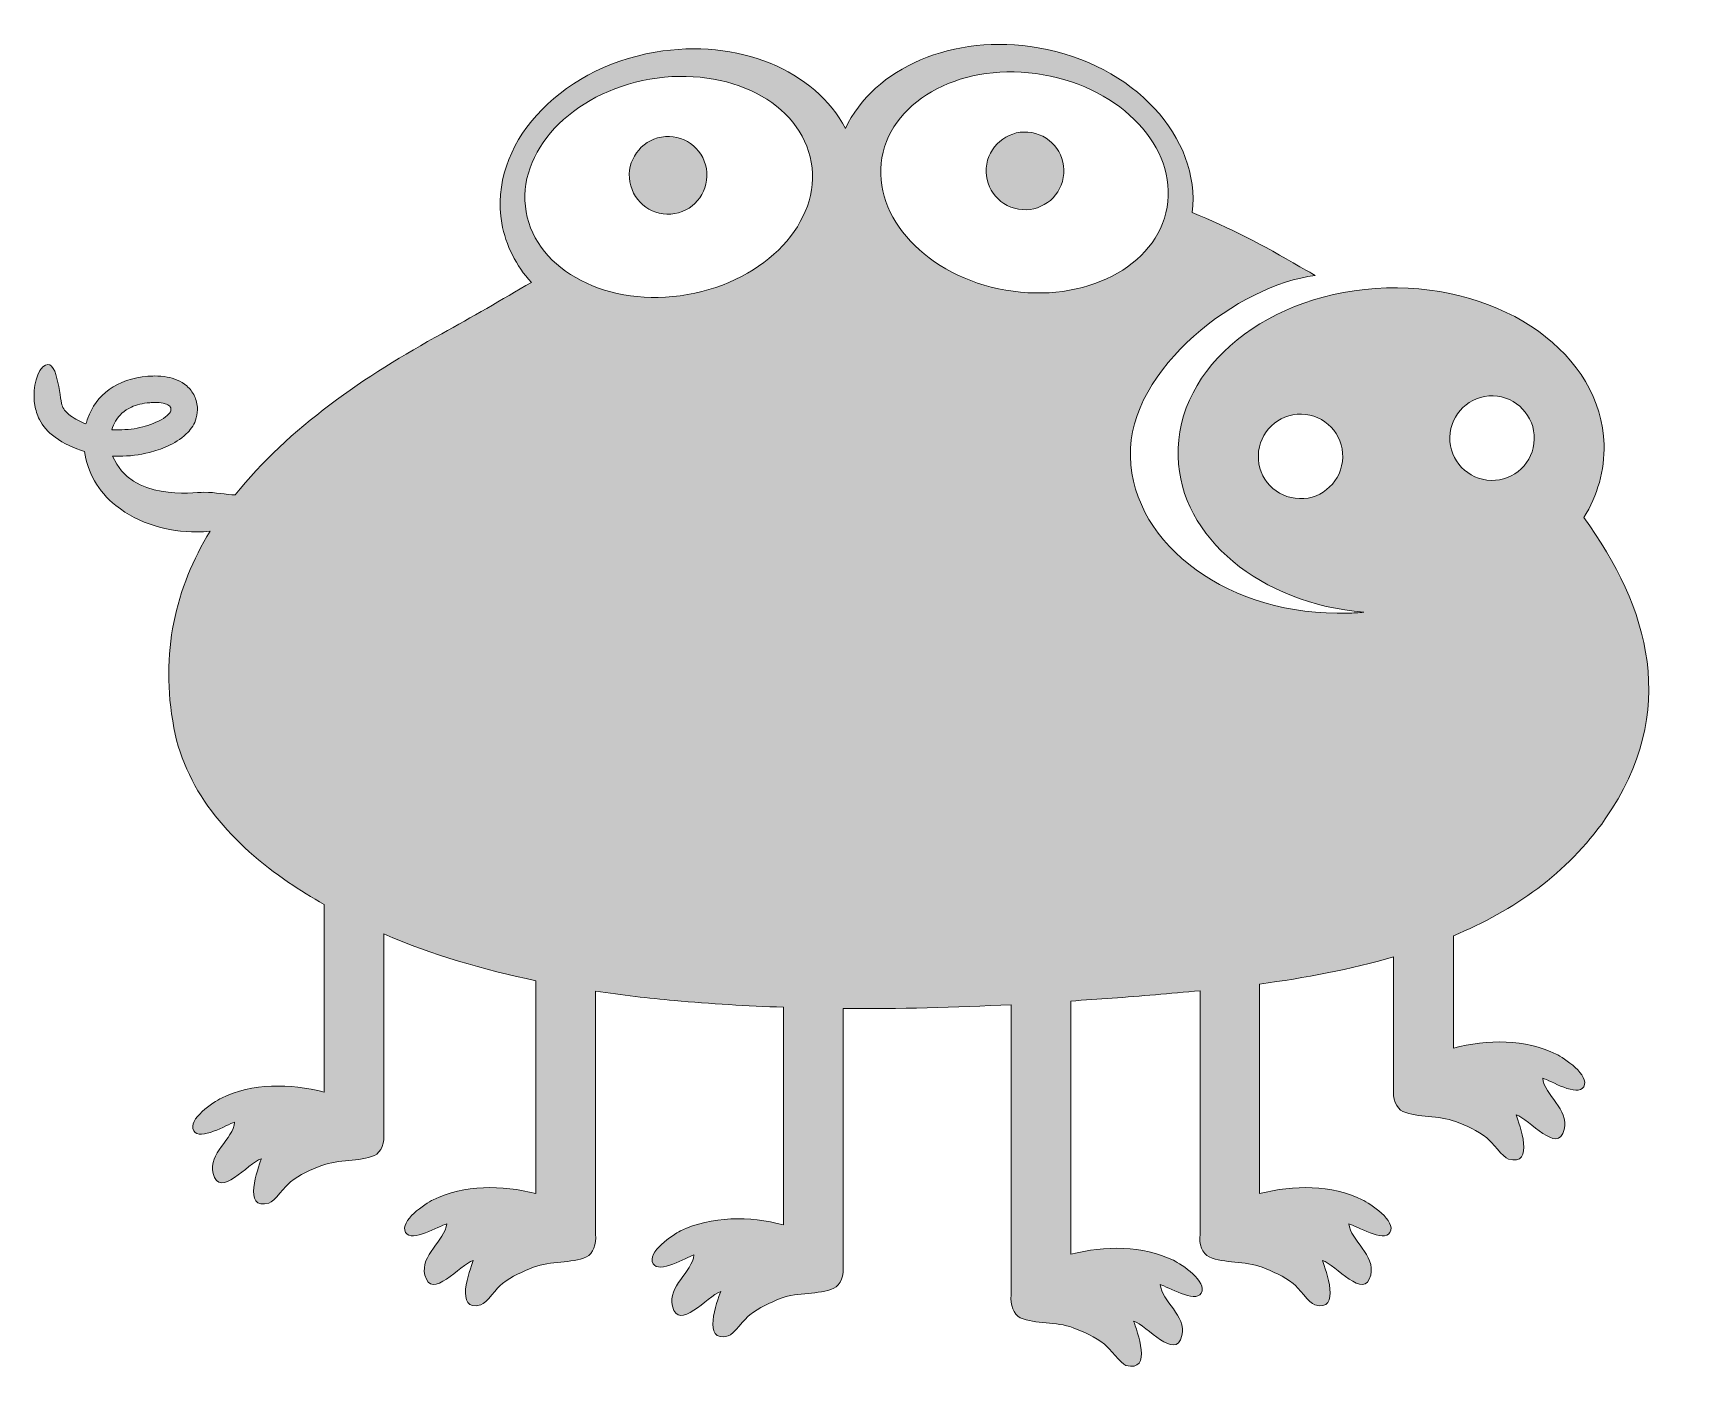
# Model space of a CAD drawing. Header units: inches. Extents: x 0 to 104, y 0 to 84.
import ezdxf

# ---------------------------------------------------------------- set-up
doc = ezdxf.new("R2010")
doc.units = ezdxf.units.IN
doc.header["$MEASUREMENT"] = 0
doc.layers.add('Layer 1', color=7, linetype='Continuous')

msp = doc.modelspace()

# ---------------------------------------------------------------- hatches: boundary and pattern name
at = {"layer": 'Layer 1', "true_color": 0xda789e}
h = msp.add_hatch(color=233, dxfattribs=at)
h.dxf.hatch_style = 2
edge = h.paths.add_edge_path()
edge.add_spline(control_points=[(98.86, 34.45), (103.56, 41.19), (101.61, 47.8), (97.51, 53.42), (98.37, 54.82), (98.83, 56.38), (98.78, 58.02), (98.62, 63.67), (92.49, 68.08), (85.09, 67.87), (77.69, 67.66), (71.82, 62.91), (71.98, 57.26), (72.12, 52.13), (77.19, 48.02), (83.66, 47.46), (83.33, 47.43), (83, 47.41), (82.67, 47.4), (75.27, 47.19), (69.14, 51.61), (68.98, 57.26), (68.82, 62.84), (75.9, 68.09), (80.6, 68.65), (79.9, 69.1), (80.41, 68.77), (79.64, 69.21), (77.36, 70.55), (75.16, 71.69), (72.87, 72.61), (73.43, 77.34), (69.18, 81.95), (63.18, 82.99), (57.83, 83.92), (52.83, 81.71), (51.05, 77.91), (49.17, 81.53), (44.29, 83.62), (39.07, 82.71), (32.91, 81.64), (28.59, 76.81), (29.43, 71.94), (29.68, 70.53), (30.33, 69.27), (31.29, 68.22), (29.42, 67.13), (27.55, 66.03), (25.66, 64.99), (20.87, 62.38), (15.99, 59.05), (12.66, 54.84), (12.06, 54.87), (11.44, 55.01), (10.69, 55.01), (9.94, 55.01), (6.17, 54.41), (4.94, 57.29), (5.07, 57.28), (5.2, 57.28), (5.33, 57.28), (5.99, 57.28), (6.64, 57.36), (7.26, 57.52), (7.6, 57.6), (8, 57.73), (8.4, 57.92), (8.81, 58.1), (9.22, 58.34), (9.58, 58.68), (9.81, 58.91), (10.03, 59.19), (10.16, 59.54), (10.23, 59.74), (10.28, 59.97), (10.28, 60.2), (10.28, 60.2), (10.28, 60.26), (10.28, 60.26), (10.27, 60.55), (10.2, 60.83), (10.09, 61.07), (9.97, 61.32), (9.8, 61.53), (9.61, 61.7), (9.23, 62.03), (8.8, 62.18), (8.38, 62.26), (8.11, 62.31), (7.84, 62.33), (7.58, 62.33), (7.43, 62.33), (7.29, 62.32), (7.16, 62.31), (6.2, 62.24), (5.37, 61.94), (4.73, 61.47), (4.08, 61.01), (3.63, 60.37), (3.38, 59.67), (3.33, 59.55), (3.3, 59.43), (3.26, 59.31), (2.91, 59.44), (2.58, 59.62), (2.29, 59.83), (2.12, 59.95), (2.01, 60.07), (1.92, 60.18), (1.84, 60.29), (1.79, 60.39), (1.75, 60.51), (1.61, 60.9), (1.47, 63.77), (0.55, 62.9), (0.01, 62.39), (-0.07, 61.16), (0.05, 60.47), (0.1, 60.19), (0.18, 59.89), (0.34, 59.59), (0.54, 59.19), (0.86, 58.8), (1.32, 58.48), (1.88, 58.07), (2.52, 57.78), (3.17, 57.58), (3.35, 56.32), (4.02, 55.07), (5.15, 54.17), (5.88, 53.59), (6.7, 53.18), (7.56, 52.91), (8.43, 52.64), (9.33, 52.52), (10.24, 52.52), (10.51, 52.52), (10.79, 52.53), (11.07, 52.56), (8.92, 49.01), (7.9, 44.91), (8.8, 40.18), (9.58, 36.03), (12.56, 32.81), (16.01, 30.46), (16.73, 29.97), (17.48, 29.51), (18.25, 29.07), (18.25, 29.07), (18.25, 17.26), (18.25, 17.26), (16.1, 17.81), (13.72, 17.83), (11.79, 16.88), (11.3, 16.64), (9.62, 15.54), (10.05, 14.82), (10.42, 14.17), (12.14, 15.21), (12.62, 15.37), (12.53, 14.29), (10.95, 13.41), (11.26, 12.14), (11.66, 10.5), (13.45, 12.79), (14.3, 13.06), (14.09, 12.47), (13.08, 9.79), (14.78, 10.27), (15.12, 10.37), (15.81, 11.37), (16.14, 11.61), (16.74, 12.06), (17.39, 12.37), (18.1, 12.64), (19.18, 13.05), (20.45, 12.85), (21.42, 13.27), (21.84, 13.45), (22.08, 14.13), (22, 14.69), (22, 14.69), (22, 27.21), (22, 27.21), (25.05, 25.9), (28.29, 24.95), (31.58, 24.27), (31.58, 24.27), (31.58, 10.87), (31.58, 10.87), (29.43, 11.42), (27.05, 11.43), (25.12, 10.48), (24.63, 10.24), (22.95, 9.15), (23.38, 8.42), (23.76, 7.78), (25.48, 8.82), (25.96, 8.97), (25.86, 7.9), (24.28, 7.01), (24.59, 5.74), (24.99, 4.1), (26.79, 6.4), (27.63, 6.66), (27.42, 6.07), (26.41, 3.39), (28.11, 3.87), (28.45, 3.97), (29.14, 4.97), (29.47, 5.22), (30.07, 5.66), (30.73, 5.97), (31.43, 6.24), (32.51, 6.65), (33.79, 6.46), (34.76, 6.88), (35.17, 7.06), (35.41, 7.73), (35.33, 8.29), (35.33, 8.29), (35.33, 23.61), (35.33, 23.61), (36.99, 23.36), (38.65, 23.17), (40.29, 23.02), (42.57, 22.82), (44.86, 22.68), (47.15, 22.6), (47.15, 22.6), (47.15, 8.9), (47.15, 8.9), (45, 9.46), (42.62, 9.47), (40.68, 8.52), (40.2, 8.28), (38.52, 7.18), (38.95, 6.46), (39.32, 5.81), (41.04, 6.85), (41.52, 7.01), (41.42, 5.93), (39.85, 5.05), (40.16, 3.78), (40.56, 2.14), (42.35, 4.43), (43.2, 4.7), (42.99, 4.11), (41.98, 1.43), (43.68, 1.91), (44.02, 2.01), (44.71, 3.01), (45.04, 3.25), (45.64, 3.7), (46.29, 4.01), (47, 4.28), (48.08, 4.69), (49.35, 4.49), (50.32, 4.91), (50.74, 5.09), (50.98, 5.77), (50.9, 6.33), (50.9, 6.33), (50.9, 22.52), (50.9, 22.52), (54.42, 22.49), (57.96, 22.59), (61.48, 22.76), (61.48, 22.76), (61.48, 4.48), (61.48, 4.48), (61.39, 3.92), (61.64, 3.24), (62.05, 3.06), (63.02, 2.64), (64.3, 2.83), (65.38, 2.43), (66.08, 2.16), (66.74, 1.84), (67.34, 1.4), (67.67, 1.16), (68.36, 0.15), (68.7, 0.06), (70.4, -0.43), (69.39, 2.25), (69.18, 2.85), (70.02, 2.58), (71.82, 0.29), (72.22, 1.93), (72.52, 3.19), (70.95, 4.08), (70.85, 5.15), (71.33, 5), (73.05, 3.96), (73.43, 4.6), (73.85, 5.33), (72.18, 6.43), (71.69, 6.67), (69.76, 7.62), (67.38, 7.6), (65.23, 7.05), (65.23, 7.05), (65.23, 22.99), (65.23, 22.99), (66.1, 23.05), (66.97, 23.11), (67.84, 23.17), (69.61, 23.31), (71.46, 23.45), (73.36, 23.64), (73.36, 23.64), (73.36, 8.29), (73.36, 8.29), (73.27, 7.73), (73.52, 7.06), (73.93, 6.88), (74.9, 6.46), (76.18, 6.65), (77.26, 6.24), (77.96, 5.97), (78.62, 5.66), (79.22, 5.22), (79.55, 4.97), (80.24, 3.97), (80.58, 3.87), (82.28, 3.39), (81.27, 6.07), (81.06, 6.66), (81.9, 6.4), (83.7, 4.1), (84.1, 5.74), (84.41, 7.01), (82.83, 7.9), (82.73, 8.97), (83.21, 8.82), (84.93, 7.78), (85.31, 8.42), (85.74, 9.15), (84.06, 10.24), (83.57, 10.48), (81.64, 11.43), (79.26, 11.42), (77.11, 10.87), (77.11, 10.87), (77.11, 24.06), (77.11, 24.06), (79.95, 24.44), (82.82, 24.97), (85.54, 25.77), (85.54, 25.77), (85.54, 17.46), (85.54, 17.46), (85.46, 16.9), (85.71, 16.22), (86.12, 16.04), (87.09, 15.62), (88.36, 15.82), (89.44, 15.41), (90.15, 15.14), (90.8, 14.83), (91.4, 14.39), (91.73, 14.14), (92.42, 13.14), (92.76, 13.04), (94.46, 12.56), (93.45, 15.24), (93.25, 15.83), (94.09, 15.57), (95.88, 13.27), (96.28, 14.91), (96.59, 16.18), (95.02, 17.06), (94.92, 18.14), (95.4, 17.98), (97.12, 16.94), (97.5, 17.59), (97.92, 18.31), (96.25, 19.41), (95.76, 19.65), (93.83, 20.6), (91.45, 20.59), (89.3, 20.03), (89.3, 20.03), (89.3, 27.09), (89.3, 27.09), (93.1, 28.69), (96.46, 31.01), (98.86, 34.45)], knot_values=[0, 0, 0, 0, 1, 1, 1, 2, 2, 2, 3, 3, 3, 4, 4, 4, 5, 5, 5, 6, 6, 6, 7, 7, 7, 8, 8, 8, 9, 9, 9, 10, 10, 10, 11, 11, 11, 12, 12, 12, 13, 13, 13, 14, 14, 14, 15, 15, 15, 16, 16, 16, 17, 17, 17, 18, 18, 18, 19, 19, 19, 20, 20, 20, 21, 21, 21, 22, 22, 22, 23, 23, 23, 24, 24, 24, 25, 25, 25, 26, 26, 26, 27, 27, 27, 28, 28, 28, 29, 29, 29, 30, 30, 30, 31, 31, 31, 32, 32, 32, 33, 33, 33, 34, 34, 34, 35, 35, 35, 36, 36, 36, 37, 37, 37, 38, 38, 38, 39, 39, 39, 40, 40, 40, 41, 41, 41, 42, 42, 42, 43, 43, 43, 44, 44, 44, 45, 45, 45, 46, 46, 46, 47, 47, 47, 48, 48, 48, 49, 49, 49, 50, 50, 50, 51, 51, 51, 52, 52, 52, 53, 53, 53, 54, 54, 54, 55, 55, 55, 56, 56, 56, 57, 57, 57, 58, 58, 58, 59, 59, 59, 60, 60, 60, 61, 61, 61, 62, 62, 62, 63, 63, 63, 64, 64, 64, 65, 65, 65, 66, 66, 66, 67, 67, 67, 68, 68, 68, 69, 69, 69, 70, 70, 70, 71, 71, 71, 72, 72, 72, 73, 73, 73, 74, 74, 74, 75, 75, 75, 76, 76, 76, 77, 77, 77, 78, 78, 78, 79, 79, 79, 80, 80, 80, 81, 81, 81, 82, 82, 82, 83, 83, 83, 84, 84, 84, 85, 85, 85, 86, 86, 86, 87, 87, 87, 88, 88, 88, 89, 89, 89, 90, 90, 90, 91, 91, 91, 92, 92, 92, 93, 93, 93, 94, 94, 94, 95, 95, 95, 96, 96, 96, 97, 97, 97, 98, 98, 98, 99, 99, 99, 100, 100, 100, 101, 101, 101, 102, 102, 102, 103, 103, 103, 104, 104, 104, 105, 105, 105, 106, 106, 106, 107, 107, 107, 108, 108, 108, 109, 109, 109, 110, 110, 110, 111, 111, 111, 112, 112, 112, 113, 113, 113, 114, 114, 114, 115, 115, 115, 116, 116, 116, 117, 117, 117, 118, 118, 118, 119, 119, 119, 120, 120, 120, 121, 121, 121, 122, 122, 122, 123, 123, 123, 124, 124, 124, 125, 125, 125, 126, 126, 126, 127, 127, 127, 128, 128, 128, 129, 129, 129, 129], degree=3, periodic=1)
edge = h.paths.add_edge_path()
edge.add_spline(control_points=[(79.62, 54.61), (78.15, 54.64), (76.99, 55.86), (77.03, 57.33), (77.06, 58.8), (78.28, 59.96), (79.74, 59.93), (81.21, 59.9), (82.37, 58.68), (82.34, 57.21), (82.3, 55.74), (81.09, 54.57), (79.62, 54.61)], knot_values=[0, 0, 0, 0, 1, 1, 1, 2, 2, 2, 3, 3, 3, 4, 4, 4, 4], degree=3, periodic=1)
edge = h.paths.add_edge_path()
edge.add_spline(control_points=[(5.12, 59.49), (5.34, 59.85), (5.66, 60.15), (6.12, 60.37), (6.44, 60.51), (6.82, 60.62), (7.29, 60.65), (7.38, 60.66), (7.48, 60.67), (7.58, 60.67), (7.77, 60.67), (7.97, 60.65), (8.13, 60.61), (8.29, 60.58), (8.41, 60.52), (8.48, 60.48), (8.53, 60.44), (8.55, 60.42), (8.57, 60.39), (8.59, 60.36), (8.61, 60.32), (8.61, 60.21), (8.61, 60.21), (8.61, 60.2), (8.61, 60.2), (8.61, 60.17), (8.61, 60.15), (8.6, 60.12), (8.59, 60.08), (8.57, 60.05), (8.53, 60), (8.46, 59.9), (8.32, 59.78), (8.14, 59.66), (7.77, 59.42), (7.23, 59.23), (6.84, 59.13), (6.37, 59), (5.85, 58.94), (5.33, 58.94), (5.18, 58.94), (5.04, 58.94), (4.9, 58.95), (4.95, 59.15), (5.02, 59.33), (5.12, 59.49)], knot_values=[0, 0, 0, 0, 1, 1, 1, 2, 2, 2, 3, 3, 3, 4, 4, 4, 5, 5, 5, 6, 6, 6, 7, 7, 7, 8, 8, 8, 9, 9, 9, 10, 10, 10, 11, 11, 11, 12, 12, 12, 13, 13, 13, 14, 14, 14, 15, 15, 15, 15], degree=3, periodic=1)
edge = h.paths.add_edge_path()
edge.add_spline(control_points=[(41.11, 67.45), (36.15, 66.59), (31.61, 68.93), (30.96, 72.67), (30.31, 76.41), (33.8, 80.15), (38.75, 81.01), (43.71, 81.87), (48.25, 79.53), (48.9, 75.78), (49.55, 72.04), (46.06, 68.31), (41.11, 67.45)], knot_values=[0, 0, 0, 0, 1, 1, 1, 2, 2, 2, 3, 3, 3, 4, 4, 4, 4], degree=3, periodic=1)
edge = h.paths.add_edge_path()
edge.add_spline(control_points=[(61.14, 67.73), (56.19, 68.59), (52.7, 72.32), (53.35, 76.07), (54, 79.81), (58.54, 82.15), (63.49, 81.29), (68.45, 80.43), (71.94, 76.7), (71.29, 72.95), (70.64, 69.21), (66.1, 66.87), (61.14, 67.73)], knot_values=[0, 0, 0, 0, 1, 1, 1, 2, 2, 2, 3, 3, 3, 4, 4, 4, 4], degree=3, periodic=1)
edge = h.paths.add_edge_path()
edge.add_spline(control_points=[(89.08, 58.48), (89.12, 59.95), (90.33, 61.11), (91.8, 61.08), (93.26, 61.04), (94.43, 59.82), (94.39, 58.35), (94.36, 56.89), (93.14, 55.72), (91.67, 55.76), (90.21, 55.79), (89.05, 57.01), (89.08, 58.48)], knot_values=[0, 0, 0, 0, 1, 1, 1, 2, 2, 2, 3, 3, 3, 4, 4, 4, 4], degree=3, periodic=1)
h = msp.add_hatch(color=233, dxfattribs=at)
h.dxf.hatch_style = 2
edge = h.paths.add_edge_path()
edge.add_spline(control_points=[(59.94, 75.66), (59.71, 74.33), (60.6, 73.06), (61.93, 72.83), (63.27, 72.6), (64.53, 73.49), (64.76, 74.82), (64.99, 76.15), (64.1, 77.42), (62.77, 77.65), (61.44, 77.88), (60.18, 76.99), (59.94, 75.66)], knot_values=[0, 0, 0, 0, 1, 1, 1, 2, 2, 2, 3, 3, 3, 4, 4, 4, 4], degree=3, periodic=1)
h = msp.add_hatch(color=233, dxfattribs=at)
h.dxf.hatch_style = 2
edge = h.paths.add_edge_path()
edge.add_spline(control_points=[(42.3, 75.38), (42.53, 74.05), (41.64, 72.78), (40.31, 72.55), (38.98, 72.32), (37.72, 73.21), (37.49, 74.54), (37.25, 75.87), (38.15, 77.14), (39.48, 77.37), (40.81, 77.6), (42.07, 76.71), (42.3, 75.38)], knot_values=[0, 0, 0, 0, 1, 1, 1, 2, 2, 2, 3, 3, 3, 4, 4, 4, 4], degree=3, periodic=1)

# ---------------------------------------------------------------- linework, layer by layer
at = {"layer": 'Layer 1', "lineweight": 0}
for points, knots in [([(98.86, 34.45), (103.56, 41.19), (101.61, 47.8), (97.51, 53.42), (98.37, 54.82), (98.83, 56.38), (98.78, 58.02), (98.62, 63.67), (92.49, 68.08), (85.09, 67.87), (77.69, 67.66), (71.82, 62.91), (71.98, 57.26), (72.12, 52.13), (77.19, 48.02), (83.66, 47.46), (83.33, 47.43), (83, 47.41), (82.67, 47.4), (75.27, 47.19), (69.14, 51.61), (68.98, 57.26), (68.82, 62.84), (75.9, 68.09), (80.6, 68.65), (79.9, 69.1), (80.41, 68.77), (79.64, 69.21), (77.36, 70.55), (75.16, 71.69), (72.87, 72.61), (73.43, 77.34), (69.18, 81.95), (63.18, 82.99), (57.83, 83.92), (52.83, 81.71), (51.05, 77.91), (49.17, 81.53), (44.29, 83.62), (39.07, 82.71), (32.91, 81.64), (28.59, 76.81), (29.43, 71.94), (29.68, 70.53), (30.33, 69.27), (31.29, 68.22), (29.42, 67.13), (27.55, 66.03), (25.66, 64.99), (20.87, 62.38), (15.99, 59.05), (12.66, 54.84), (12.06, 54.87), (11.44, 55.01), (10.69, 55.01), (9.94, 55.01), (6.17, 54.41), (4.94, 57.29), (5.07, 57.28), (5.2, 57.28), (5.33, 57.28), (5.99, 57.28), (6.64, 57.36), (7.26, 57.52), (7.6, 57.6), (8, 57.73), (8.4, 57.92), (8.81, 58.1), (9.22, 58.34), (9.58, 58.68), (9.81, 58.91), (10.03, 59.19), (10.16, 59.54), (10.23, 59.74), (10.28, 59.97), (10.28, 60.2), (10.28, 60.2), (10.28, 60.26), (10.28, 60.26), (10.27, 60.55), (10.2, 60.83), (10.09, 61.07), (9.97, 61.32), (9.8, 61.53), (9.61, 61.7), (9.23, 62.03), (8.8, 62.18), (8.38, 62.26), (8.11, 62.31), (7.84, 62.33), (7.58, 62.33), (7.43, 62.33), (7.29, 62.32), (7.16, 62.31), (6.2, 62.24), (5.37, 61.94), (4.73, 61.47), (4.08, 61.01), (3.63, 60.37), (3.38, 59.67), (3.33, 59.55), (3.3, 59.43), (3.26, 59.31), (2.91, 59.44), (2.58, 59.62), (2.29, 59.83), (2.12, 59.95), (2.01, 60.07), (1.92, 60.18), (1.84, 60.29), (1.79, 60.39), (1.75, 60.51), (1.61, 60.9), (1.47, 63.77), (0.55, 62.9), (0.01, 62.39), (-0.07, 61.16), (0.05, 60.47), (0.1, 60.19), (0.18, 59.89), (0.34, 59.59), (0.54, 59.19), (0.86, 58.8), (1.32, 58.48), (1.88, 58.07), (2.52, 57.78), (3.17, 57.58), (3.35, 56.32), (4.02, 55.07), (5.15, 54.17), (5.88, 53.59), (6.7, 53.18), (7.56, 52.91), (8.43, 52.64), (9.33, 52.52), (10.24, 52.52), (10.51, 52.52), (10.79, 52.53), (11.07, 52.56), (8.92, 49.01), (7.9, 44.91), (8.8, 40.18), (9.58, 36.03), (12.56, 32.81), (16.01, 30.46), (16.73, 29.97), (17.48, 29.51), (18.25, 29.07), (18.25, 29.07), (18.25, 17.26), (18.25, 17.26), (16.1, 17.81), (13.72, 17.83), (11.79, 16.88), (11.3, 16.64), (9.62, 15.54), (10.05, 14.82), (10.42, 14.17), (12.14, 15.21), (12.62, 15.37), (12.53, 14.29), (10.95, 13.41), (11.26, 12.14), (11.66, 10.5), (13.45, 12.79), (14.3, 13.06), (14.09, 12.47), (13.08, 9.79), (14.78, 10.27), (15.12, 10.37), (15.81, 11.37), (16.14, 11.61), (16.74, 12.06), (17.39, 12.37), (18.1, 12.64), (19.18, 13.05), (20.45, 12.85), (21.42, 13.27), (21.84, 13.45), (22.08, 14.13), (22, 14.69), (22, 14.69), (22, 27.21), (22, 27.21), (25.05, 25.9), (28.29, 24.95), (31.58, 24.27), (31.58, 24.27), (31.58, 10.87), (31.58, 10.87), (29.43, 11.42), (27.05, 11.43), (25.12, 10.48), (24.63, 10.24), (22.95, 9.15), (23.38, 8.42), (23.76, 7.78), (25.48, 8.82), (25.96, 8.97), (25.86, 7.9), (24.28, 7.01), (24.59, 5.74), (24.99, 4.1), (26.79, 6.4), (27.63, 6.66), (27.42, 6.07), (26.41, 3.39), (28.11, 3.87), (28.45, 3.97), (29.14, 4.97), (29.47, 5.22), (30.07, 5.66), (30.73, 5.97), (31.43, 6.24), (32.51, 6.65), (33.79, 6.46), (34.76, 6.88), (35.17, 7.06), (35.41, 7.73), (35.33, 8.29), (35.33, 8.29), (35.33, 23.61), (35.33, 23.61), (36.99, 23.36), (38.65, 23.17), (40.29, 23.02), (42.57, 22.82), (44.86, 22.68), (47.15, 22.6), (47.15, 22.6), (47.15, 8.9), (47.15, 8.9), (45, 9.46), (42.62, 9.47), (40.68, 8.52), (40.2, 8.28), (38.52, 7.18), (38.95, 6.46), (39.32, 5.81), (41.04, 6.85), (41.52, 7.01), (41.42, 5.93), (39.85, 5.05), (40.16, 3.78), (40.56, 2.14), (42.35, 4.43), (43.2, 4.7), (42.99, 4.11), (41.98, 1.43), (43.68, 1.91), (44.02, 2.01), (44.71, 3.01), (45.04, 3.25), (45.64, 3.7), (46.29, 4.01), (47, 4.28), (48.08, 4.69), (49.35, 4.49), (50.32, 4.91), (50.74, 5.09), (50.98, 5.77), (50.9, 6.33), (50.9, 6.33), (50.9, 22.52), (50.9, 22.52), (54.42, 22.49), (57.96, 22.59), (61.48, 22.76), (61.48, 22.76), (61.48, 4.48), (61.48, 4.48), (61.39, 3.92), (61.64, 3.24), (62.05, 3.06), (63.02, 2.64), (64.3, 2.83), (65.38, 2.43), (66.08, 2.16), (66.74, 1.84), (67.34, 1.4), (67.67, 1.16), (68.36, 0.15), (68.7, 0.06), (70.4, -0.43), (69.39, 2.25), (69.18, 2.85), (70.02, 2.58), (71.82, 0.29), (72.22, 1.93), (72.52, 3.19), (70.95, 4.08), (70.85, 5.15), (71.33, 5), (73.05, 3.96), (73.43, 4.6), (73.85, 5.33), (72.18, 6.43), (71.69, 6.67), (69.76, 7.62), (67.38, 7.6), (65.23, 7.05), (65.23, 7.05), (65.23, 22.99), (65.23, 22.99), (66.1, 23.05), (66.97, 23.11), (67.84, 23.17), (69.61, 23.31), (71.46, 23.45), (73.36, 23.64), (73.36, 23.64), (73.36, 8.29), (73.36, 8.29), (73.27, 7.73), (73.52, 7.06), (73.93, 6.88), (74.9, 6.46), (76.18, 6.65), (77.26, 6.24), (77.96, 5.97), (78.62, 5.66), (79.22, 5.22), (79.55, 4.97), (80.24, 3.97), (80.58, 3.87), (82.28, 3.39), (81.27, 6.07), (81.06, 6.66), (81.9, 6.4), (83.7, 4.1), (84.1, 5.74), (84.41, 7.01), (82.83, 7.9), (82.73, 8.97), (83.21, 8.82), (84.93, 7.78), (85.31, 8.42), (85.74, 9.15), (84.06, 10.24), (83.57, 10.48), (81.64, 11.43), (79.26, 11.42), (77.11, 10.87), (77.11, 10.87), (77.11, 24.06), (77.11, 24.06), (79.95, 24.44), (82.82, 24.97), (85.54, 25.77), (85.54, 25.77), (85.54, 17.46), (85.54, 17.46), (85.46, 16.9), (85.71, 16.22), (86.12, 16.04), (87.09, 15.62), (88.36, 15.82), (89.44, 15.41), (90.15, 15.14), (90.8, 14.83), (91.4, 14.39), (91.73, 14.14), (92.42, 13.14), (92.76, 13.04), (94.46, 12.56), (93.45, 15.24), (93.25, 15.83), (94.09, 15.57), (95.88, 13.27), (96.28, 14.91), (96.59, 16.18), (95.02, 17.06), (94.92, 18.14), (95.4, 17.98), (97.12, 16.94), (97.5, 17.59), (97.92, 18.31), (96.25, 19.41), (95.76, 19.65), (93.83, 20.6), (91.45, 20.59), (89.3, 20.03), (89.3, 20.03), (89.3, 27.09), (89.3, 27.09), (93.1, 28.69), (96.46, 31.01), (98.86, 34.45)], [0, 0, 0, 0, 1, 1, 1, 2, 2, 2, 3, 3, 3, 4, 4, 4, 5, 5, 5, 6, 6, 6, 7, 7, 7, 8, 8, 8, 9, 9, 9, 10, 10, 10, 11, 11, 11, 12, 12, 12, 13, 13, 13, 14, 14, 14, 15, 15, 15, 16, 16, 16, 17, 17, 17, 18, 18, 18, 19, 19, 19, 20, 20, 20, 21, 21, 21, 22, 22, 22, 23, 23, 23, 24, 24, 24, 25, 25, 25, 26, 26, 26, 27, 27, 27, 28, 28, 28, 29, 29, 29, 30, 30, 30, 31, 31, 31, 32, 32, 32, 33, 33, 33, 34, 34, 34, 35, 35, 35, 36, 36, 36, 37, 37, 37, 38, 38, 38, 39, 39, 39, 40, 40, 40, 41, 41, 41, 42, 42, 42, 43, 43, 43, 44, 44, 44, 45, 45, 45, 46, 46, 46, 47, 47, 47, 48, 48, 48, 49, 49, 49, 50, 50, 50, 51, 51, 51, 52, 52, 52, 53, 53, 53, 54, 54, 54, 55, 55, 55, 56, 56, 56, 57, 57, 57, 58, 58, 58, 59, 59, 59, 60, 60, 60, 61, 61, 61, 62, 62, 62, 63, 63, 63, 64, 64, 64, 65, 65, 65, 66, 66, 66, 67, 67, 67, 68, 68, 68, 69, 69, 69, 70, 70, 70, 71, 71, 71, 72, 72, 72, 73, 73, 73, 74, 74, 74, 75, 75, 75, 76, 76, 76, 77, 77, 77, 78, 78, 78, 79, 79, 79, 80, 80, 80, 81, 81, 81, 82, 82, 82, 83, 83, 83, 84, 84, 84, 85, 85, 85, 86, 86, 86, 87, 87, 87, 88, 88, 88, 89, 89, 89, 90, 90, 90, 91, 91, 91, 92, 92, 92, 93, 93, 93, 94, 94, 94, 95, 95, 95, 96, 96, 96, 97, 97, 97, 98, 98, 98, 99, 99, 99, 100, 100, 100, 101, 101, 101, 102, 102, 102, 103, 103, 103, 104, 104, 104, 105, 105, 105, 106, 106, 106, 107, 107, 107, 108, 108, 108, 109, 109, 109, 110, 110, 110, 111, 111, 111, 112, 112, 112, 113, 113, 113, 114, 114, 114, 115, 115, 115, 116, 116, 116, 117, 117, 117, 118, 118, 118, 119, 119, 119, 120, 120, 120, 121, 121, 121, 122, 122, 122, 123, 123, 123, 124, 124, 124, 125, 125, 125, 126, 126, 126, 127, 127, 127, 128, 128, 128, 129, 129, 129, 129]), ([(61.14, 67.73), (56.19, 68.59), (52.7, 72.32), (53.35, 76.07), (54, 79.81), (58.54, 82.15), (63.49, 81.29), (68.45, 80.43), (71.94, 76.7), (71.29, 72.95), (70.64, 69.21), (66.1, 66.87), (61.14, 67.73)], [0, 0, 0, 0, 1, 1, 1, 2, 2, 2, 3, 3, 3, 4, 4, 4, 4]), ([(41.11, 67.45), (36.15, 66.59), (31.61, 68.93), (30.96, 72.67), (30.31, 76.41), (33.8, 80.15), (38.75, 81.01), (43.71, 81.87), (48.25, 79.53), (48.9, 75.78), (49.55, 72.04), (46.06, 68.31), (41.11, 67.45)], [0, 0, 0, 0, 1, 1, 1, 2, 2, 2, 3, 3, 3, 4, 4, 4, 4]), ([(59.94, 75.66), (59.71, 74.33), (60.6, 73.06), (61.93, 72.83), (63.27, 72.6), (64.53, 73.49), (64.76, 74.82), (64.99, 76.15), (64.1, 77.42), (62.77, 77.65), (61.44, 77.88), (60.18, 76.99), (59.94, 75.66)], [0, 0, 0, 0, 1, 1, 1, 2, 2, 2, 3, 3, 3, 4, 4, 4, 4]), ([(42.3, 75.38), (42.53, 74.05), (41.64, 72.78), (40.31, 72.55), (38.98, 72.32), (37.72, 73.21), (37.49, 74.54), (37.25, 75.87), (38.15, 77.14), (39.48, 77.37), (40.81, 77.6), (42.07, 76.71), (42.3, 75.38)], [0, 0, 0, 0, 1, 1, 1, 2, 2, 2, 3, 3, 3, 4, 4, 4, 4]), ([(5.12, 59.49), (5.34, 59.85), (5.66, 60.15), (6.12, 60.37), (6.44, 60.51), (6.82, 60.62), (7.29, 60.65), (7.38, 60.66), (7.48, 60.67), (7.58, 60.67), (7.77, 60.67), (7.97, 60.65), (8.13, 60.61), (8.29, 60.58), (8.41, 60.52), (8.48, 60.48), (8.53, 60.44), (8.55, 60.42), (8.57, 60.39), (8.59, 60.36), (8.61, 60.32), (8.61, 60.21), (8.61, 60.21), (8.61, 60.2), (8.61, 60.2), (8.61, 60.17), (8.61, 60.15), (8.6, 60.12), (8.59, 60.08), (8.57, 60.05), (8.53, 60), (8.46, 59.9), (8.32, 59.78), (8.14, 59.66), (7.77, 59.42), (7.23, 59.23), (6.84, 59.13), (6.37, 59), (5.85, 58.94), (5.33, 58.94), (5.18, 58.94), (5.04, 58.94), (4.9, 58.95), (4.95, 59.15), (5.02, 59.33), (5.12, 59.49)], [0, 0, 0, 0, 1, 1, 1, 2, 2, 2, 3, 3, 3, 4, 4, 4, 5, 5, 5, 6, 6, 6, 7, 7, 7, 8, 8, 8, 9, 9, 9, 10, 10, 10, 11, 11, 11, 12, 12, 12, 13, 13, 13, 14, 14, 14, 15, 15, 15, 15]), ([(89.08, 58.48), (89.12, 59.95), (90.33, 61.11), (91.8, 61.08), (93.26, 61.04), (94.43, 59.82), (94.39, 58.35), (94.36, 56.89), (93.14, 55.72), (91.67, 55.76), (90.21, 55.79), (89.05, 57.01), (89.08, 58.48)], [0, 0, 0, 0, 1, 1, 1, 2, 2, 2, 3, 3, 3, 4, 4, 4, 4]), ([(79.62, 54.61), (78.15, 54.64), (76.99, 55.86), (77.03, 57.33), (77.06, 58.8), (78.28, 59.96), (79.74, 59.93), (81.21, 59.9), (82.37, 58.68), (82.34, 57.21), (82.3, 55.74), (81.09, 54.57), (79.62, 54.61)], [0, 0, 0, 0, 1, 1, 1, 2, 2, 2, 3, 3, 3, 4, 4, 4, 4])]:
    msp.add_open_spline(points, degree=3, knots=knots, dxfattribs=at)

doc.saveas('drawing.dxf')
